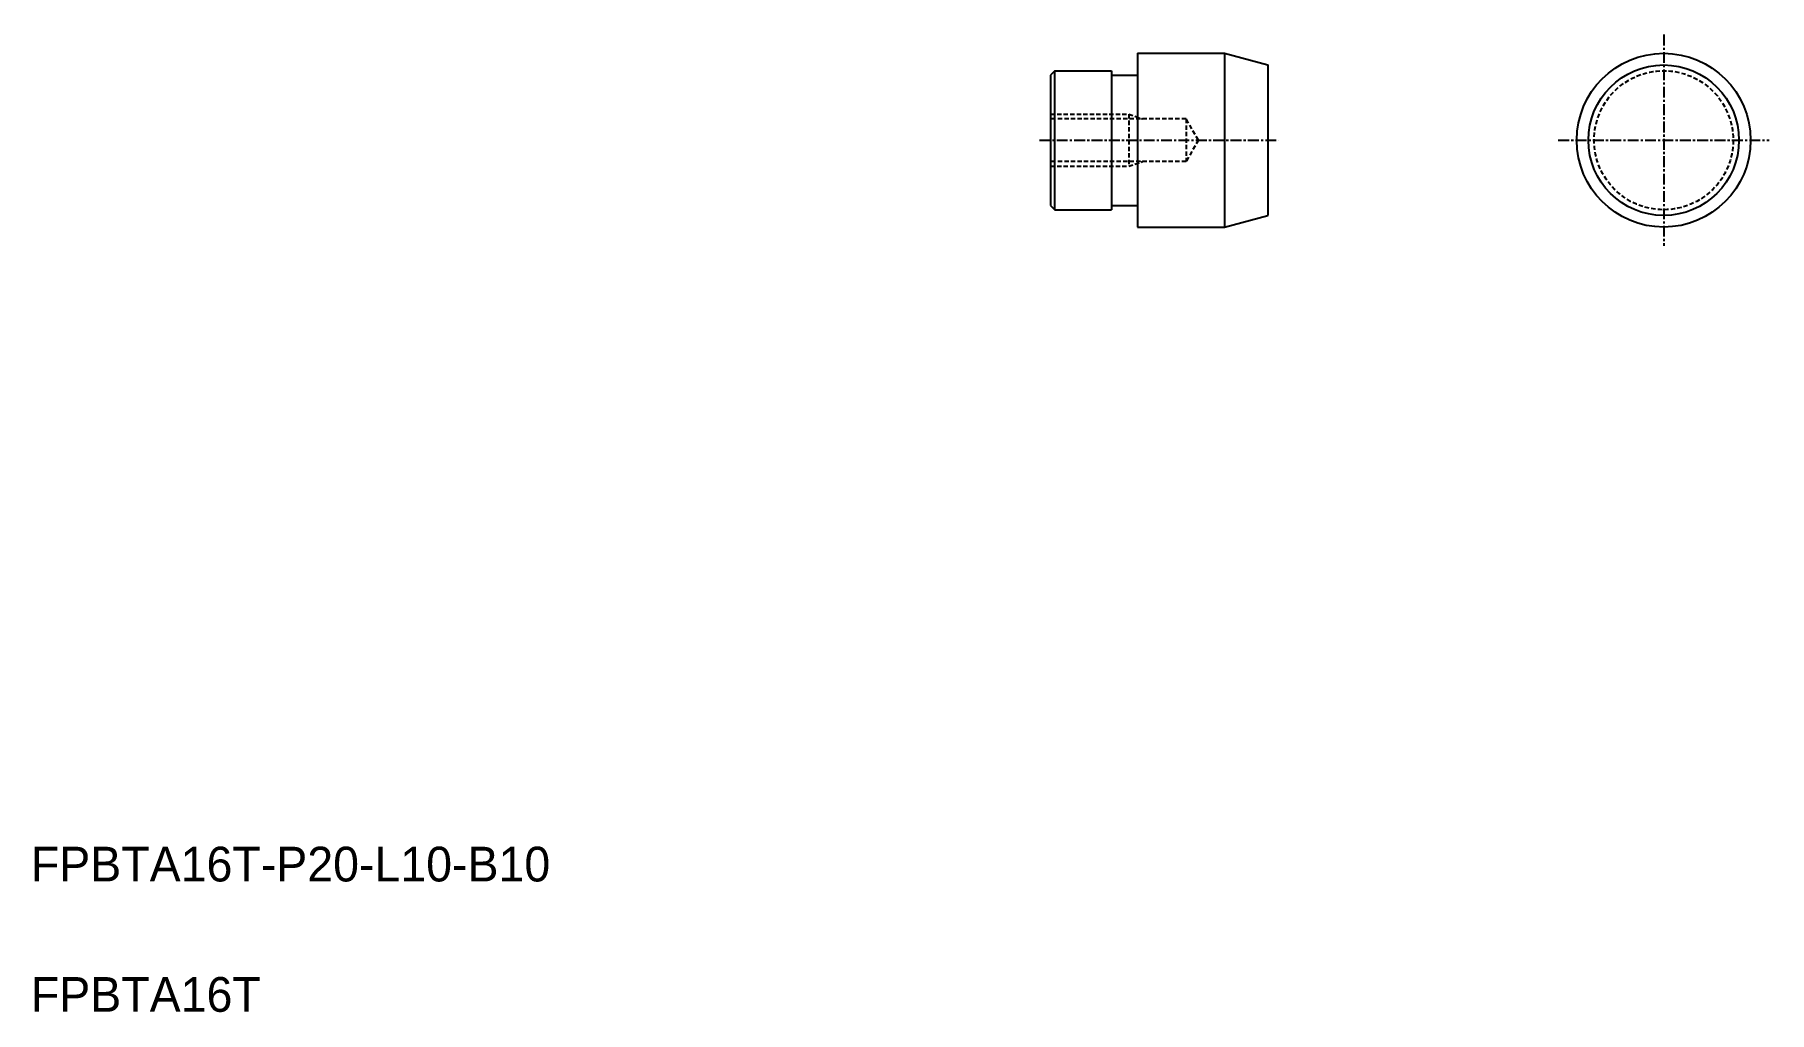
# Model space of a CAD drawing. Extents: x 10 to 210, y 10 to 122.
import ezdxf

# ---------------------------------------------------------------- set-up
doc = ezdxf.new("R2010")
doc.units = 0
doc.linetypes.add('CENTER', pattern=[2, 1.25, -0.25, 0.25, -0.25])
doc.linetypes.add('DASHED', pattern=[0.75, 0.5, -0.25])
doc.layers.get('0').update_dxf_attribs({"linetype": 'CONTINUOUS'})
doc.layers.add('CENTER', color=1, linetype='CENTER')
doc.styles.get("Standard").update_dxf_attribs({"font": 'txt', "height": 3.2})

msp = doc.modelspace()

# ---------------------------------------------------------------- linework, layer by layer
at = {"linetype": 'CONTINUOUS'}
for p, q in [((137.33, 120.31), (137.33, 100.31)), ((137.33, 120.31), (147.33, 120.31)), ((147.33, 120.31), (147.33, 100.31)), ((127.83, 118.31), (127.33, 117.81)), ((127.33, 117.81), (127.33, 102.81)), ((127.83, 102.31), (127.83, 118.31)), ((127.83, 118.31), (134.33, 118.31)), ((134.33, 118.31), (134.33, 102.31)), ((134.33, 117.81), (137.33, 117.81)), ((152.33, 118.97), (152.33, 101.65)), ((127.33, 102.81), (127.83, 102.31)), ((127.83, 102.31), (134.33, 102.31)), ((134.33, 102.81), (137.33, 102.81)), ((137.33, 100.31), (147.33, 100.31))]:
    msp.add_line(p, q, dxfattribs=at)
for p, q in [((147.33, 120.31), (152.33, 118.97)), ((152.33, 114.64), (152.33, 114.64)), ((152.33, 110.31), (152.33, 110.31)), ((147.33, 100.31), (152.33, 101.65))]:
    msp.add_line(p, q)
at = {"color": 3, "linetype": 'DASHED'}
for p, q in [((127.33, 113.31), (136.33, 113.31)), ((142.91, 112.77), (127.33, 112.77)), ((136.33, 113.31), (136.33, 107.31)), ((136.33, 113.31), (137.89, 112.77)), ((144.33, 110.31), (142.91, 112.77)), ((142.91, 112.77), (142.91, 107.85)), ((144.33, 110.31), (142.91, 107.85)), ((142.91, 107.85), (127.33, 107.85)), ((136.33, 107.31), (137.89, 107.85)), ((127.33, 107.31), (136.33, 107.31))]:
    msp.add_line(p, q, dxfattribs=at)
at = {"linetype": 'CONTINUOUS'}
msp.add_circle((197.87, 110.31), 10, dxfattribs=at)
msp.add_circle((197.87, 110.31), 8.66)
at = {"color": 3, "linetype": 'DASHED'}
msp.add_circle((197.87, 110.31), 8, dxfattribs=at)
at = {"layer": 'CENTER', "color": 1, "linetype": 'CENTER'}
for p, q in [((197.87, 122.46), (197.87, 98.16)), ((126.04, 110.31), (153.55, 110.31)), ((185.73, 110.31), (210.02, 110.31))]:
    msp.add_line(p, q, dxfattribs=at)

# ---------------------------------------------------------------- texts
for s, p in [('FPBTA16T-P20-L10-B10', (10, 25)), ('FPBTA16T', (10, 10))]:
    msp.add_text(s, height=4).set_placement(p)

doc.saveas('drawing.dxf')
